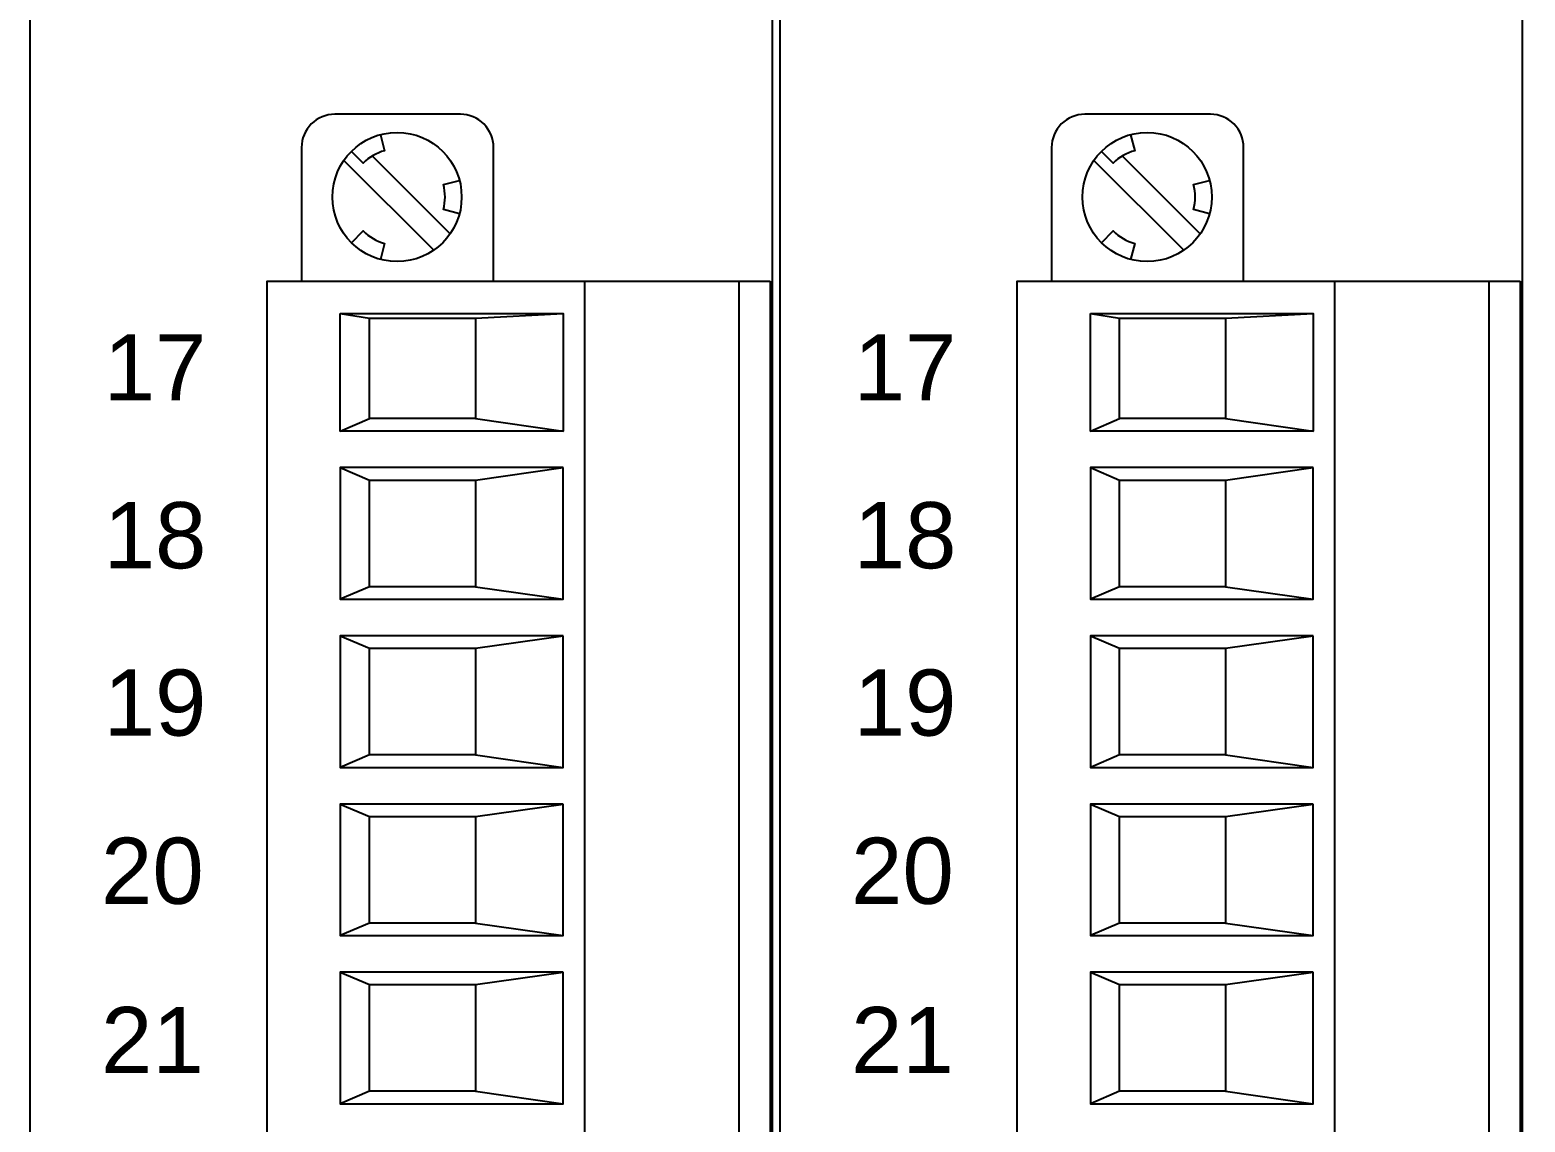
# Model space of a CAD drawing. Extents: x 1 to 47, y 1 to 35.
# Drawn here: x 35.821 to 37.599, y 11.054 to 12.353 of the extents above; entities that cross this region are included whole.
import ezdxf

# ---------------------------------------------------------------- set-up
doc = ezdxf.new("R2010")
doc.units = 0
doc.header["$MEASUREMENT"] = 0
for name, color, linetype in [('9_04__3__63_UNIVERSAL_BINA', 7, 'CONTINUOUS'), ('9_05__4__84_UNIVERSAL_BINA', 7, 'CONTINUOUS'), ('9_07__6__21_UNIVERSAL_BINA', 7, 'CONTINUOUS'), ('9_08__7__21_UNIVERSAL_BINA', 7, 'CONTINUOUS'), ('9_09__8__42_UNIVERSAL_BINA', 7, 'CONTINUOUS'), ('9_10__9__42_UNIVERSAL_BINA', 7, 'CONTINUOUS'), ('9_11__A__63_UNIVERSAL_BINA', 7, 'CONTINUOUS'), ('9_14__D__36_ELECTROMECHANI', 7, 'CONTINUOUS'), ('9_15__E__48_ELECTROMECHANI', 7, 'CONTINUOUS')]:
    doc.layers.add(name, color=color, linetype=linetype)
doc.styles.add('ARIAL', font='arial.ttf')

msp = doc.modelspace()

# ---------------------------------------------------------------- linework, layer by layer
at = {"layer": '9_04__3__63_UNIVERSAL_BINA'}
for points in [[(36.7125, 16.6987), (36.7125, 10.1436, 0.409111), (36.7899, 10.0649), (36.8819, 10.0633, -0.409111), (36.998, 9.9452), (36.998, 9.8325, 0.404026), (37.036, 9.7932), (37.438, 9.7791), (37.843, 9.7933, 0.404026), (37.881, 9.8326), (37.881, 9.9441, 0.409111), (37.7726, 10.0543), (37.6729, 10.056, -0.409111), (37.5955, 10.1348), (37.5955, 16.7075, -0.409111)], [(37.2639, 12.0539), (37.2639, 12.2129, 0.414214), (37.2246, 12.2523), (37.075, 12.2523, 0.414214), (37.0356, 12.2129), (37.0356, 12.0539)], [(37.1293, 12.228), (37.1344, 12.209, 0.131652), (37.1088, 12.1942), (37.0949, 12.2082)], [(37.2233, 12.134), (37.2043, 12.1391, 0.131652), (37.2043, 12.1687), (37.2233, 12.1737)], [(37.0949, 12.0996), (37.1088, 12.1135, 0.131652), (37.1344, 12.0987), (37.1293, 12.0797)]]:
    msp.add_lwpolyline(points, format="xyb", dxfattribs=at)
for points in [[(37.1197, 12.2028), (37.2123, 12.1102)], [(37.1928, 12.0907), (37.086, 12.1975)], [(37.3724, 10.4539), (37.3724, 12.0539)], [(37.5556, 12.0539), (37.5556, 10.4539)], [(37.0817, 12.0152), (37.1165, 12.01)], [(37.2425, 12.01), (37.3468, 12.0152)], [(37.0817, 11.8756), (37.1165, 11.8905)], [(37.2425, 11.8905), (37.3468, 11.8756)], [(37.0817, 11.8321), (37.1165, 11.8173)], [(37.2425, 11.8173), (37.3468, 11.8321)], [(37.1165, 11.6905), (37.0817, 11.6756)], [(37.2425, 11.6905), (37.3468, 11.6756)], [(37.0817, 11.6321), (37.1165, 11.6173)], [(37.2425, 11.6173), (37.3468, 11.6321)], [(37.1165, 11.4905), (37.0817, 11.4756)], [(37.2425, 11.4905), (37.3468, 11.4756)], [(37.0817, 11.4321), (37.1165, 11.4173)], [(37.2425, 11.4173), (37.3468, 11.4321)], [(37.1165, 11.2905), (37.0817, 11.2756)], [(37.2425, 11.2905), (37.3468, 11.2756)], [(37.0817, 11.2321), (37.1165, 11.2173)], [(37.2425, 11.2173), (37.3468, 11.2321)], [(37.1165, 11.0905), (37.0817, 11.0756)], [(37.2425, 11.0905), (37.3468, 11.0756)]]:
    msp.add_lwpolyline(points, dxfattribs=at)
for points in [[(37.5929, 12.0539), (37.5929, 10.4539), (36.9945, 10.4539), (36.9945, 12.0539)], [(37.0817, 12.0152), (37.3468, 12.0152), (37.3468, 11.8756), (37.0817, 11.8756)], [(37.1165, 12.01), (37.2425, 12.01), (37.2425, 11.8905), (37.1165, 11.8905)], [(37.3468, 11.8321), (37.0817, 11.8321), (37.0817, 11.6756), (37.3468, 11.6756)], [(37.1165, 11.8173), (37.2425, 11.8173), (37.2425, 11.6905), (37.1165, 11.6905)], [(37.3468, 11.6321), (37.0817, 11.6321), (37.0817, 11.4756), (37.3468, 11.4756)], [(37.1165, 11.6173), (37.2425, 11.6173), (37.2425, 11.4905), (37.1165, 11.4905)], [(37.3468, 11.4321), (37.0817, 11.4321), (37.0817, 11.2756), (37.3468, 11.2756)], [(37.1165, 11.4173), (37.2425, 11.4173), (37.2425, 11.2905), (37.1165, 11.2905)], [(37.3468, 11.2321), (37.0817, 11.2321), (37.0817, 11.0756), (37.3468, 11.0756)], [(37.1165, 11.2173), (37.2425, 11.2173), (37.2425, 11.0905), (37.1165, 11.0905)]]:
    msp.add_lwpolyline(points, close=True, dxfattribs=at)
msp.add_circle((37.1492, 12.1539), 0.0768, dxfattribs=at)
at = {"layer": '9_05__4__84_UNIVERSAL_BINA'}
for points in [[(35.8205, 16.6987), (35.8205, 10.1436, 0.409111), (35.8979, 10.0649), (35.9899, 10.0633, -0.409111), (36.106, 9.9452), (36.106, 9.8325, 0.404026), (36.144, 9.7932), (36.546, 9.7791), (36.951, 9.7933, 0.404026), (36.989, 9.8326), (36.989, 9.9441, 0.409111), (36.8806, 10.0543), (36.7809, 10.056, -0.409111), (36.7035, 10.1348), (36.7035, 16.7075, -0.409111)], [(36.7125, 16.6987), (36.7125, 10.1436, 0.409111), (36.7899, 10.0649), (36.8819, 10.0633, -0.409111), (36.998, 9.9452), (36.998, 9.8325, 0.404026), (37.036, 9.7932), (37.438, 9.7791), (37.843, 9.7933, 0.404026), (37.881, 9.8326), (37.881, 9.9441, 0.409111), (37.7726, 10.0543), (37.6729, 10.056, -0.409111), (37.5955, 10.1348), (37.5955, 16.7075, -0.409111)], [(36.3719, 12.0539), (36.3719, 12.2129, 0.414214), (36.3326, 12.2523), (36.183, 12.2523, 0.414214), (36.1436, 12.2129), (36.1436, 12.0539)], [(37.2639, 12.0539), (37.2639, 12.2129, 0.414214), (37.2246, 12.2523), (37.075, 12.2523, 0.414214), (37.0356, 12.2129), (37.0356, 12.0539)], [(36.2373, 12.228), (36.2424, 12.209, 0.131652), (36.2168, 12.1942), (36.2029, 12.2082)], [(37.1293, 12.228), (37.1344, 12.209, 0.131652), (37.1088, 12.1942), (37.0949, 12.2082)], [(36.3313, 12.134), (36.3123, 12.1391, 0.131652), (36.3123, 12.1687), (36.3313, 12.1737)], [(37.2233, 12.134), (37.2043, 12.1391, 0.131652), (37.2043, 12.1687), (37.2233, 12.1737)], [(36.2029, 12.0996), (36.2168, 12.1135, 0.131652), (36.2424, 12.0987), (36.2373, 12.0797)], [(37.0949, 12.0996), (37.1088, 12.1135, 0.131652), (37.1344, 12.0987), (37.1293, 12.0797)]]:
    msp.add_lwpolyline(points, format="xyb", dxfattribs=at)
for points in [[(36.2277, 12.2028), (36.3203, 12.1102)], [(37.1197, 12.2028), (37.2123, 12.1102)], [(36.3008, 12.0907), (36.194, 12.1975)], [(37.1928, 12.0907), (37.086, 12.1975)], [(36.4804, 10.4539), (36.4804, 12.0539)], [(36.6636, 12.0539), (36.6636, 10.4539)], [(37.3724, 10.4539), (37.3724, 12.0539)], [(37.5556, 12.0539), (37.5556, 10.4539)], [(36.1897, 12.0152), (36.2245, 12.01)], [(36.3505, 12.01), (36.4548, 12.0152)], [(37.0817, 12.0152), (37.1165, 12.01)], [(37.2425, 12.01), (37.3468, 12.0152)], [(36.1897, 11.8756), (36.2245, 11.8905)], [(36.3505, 11.8905), (36.4548, 11.8756)], [(37.0817, 11.8756), (37.1165, 11.8905)], [(37.2425, 11.8905), (37.3468, 11.8756)], [(36.1897, 11.8321), (36.2245, 11.8173)], [(36.3505, 11.8173), (36.4548, 11.8321)], [(37.0817, 11.8321), (37.1165, 11.8173)], [(37.2425, 11.8173), (37.3468, 11.8321)], [(36.2245, 11.6905), (36.1897, 11.6756)], [(36.3505, 11.6905), (36.4548, 11.6756)], [(37.1165, 11.6905), (37.0817, 11.6756)], [(37.2425, 11.6905), (37.3468, 11.6756)], [(36.1897, 11.6321), (36.2245, 11.6173)], [(36.3505, 11.6173), (36.4548, 11.6321)], [(37.0817, 11.6321), (37.1165, 11.6173)], [(37.2425, 11.6173), (37.3468, 11.6321)], [(36.2245, 11.4905), (36.1897, 11.4756)], [(36.3505, 11.4905), (36.4548, 11.4756)], [(37.1165, 11.4905), (37.0817, 11.4756)], [(37.2425, 11.4905), (37.3468, 11.4756)], [(36.1897, 11.4321), (36.2245, 11.4173)], [(36.3505, 11.4173), (36.4548, 11.4321)], [(37.0817, 11.4321), (37.1165, 11.4173)], [(37.2425, 11.4173), (37.3468, 11.4321)], [(36.2245, 11.2905), (36.1897, 11.2756)], [(36.3505, 11.2905), (36.4548, 11.2756)], [(37.1165, 11.2905), (37.0817, 11.2756)], [(37.2425, 11.2905), (37.3468, 11.2756)], [(36.1897, 11.2321), (36.2245, 11.2173)], [(36.3505, 11.2173), (36.4548, 11.2321)], [(37.0817, 11.2321), (37.1165, 11.2173)], [(37.2425, 11.2173), (37.3468, 11.2321)], [(36.2245, 11.0905), (36.1897, 11.0756)], [(36.3505, 11.0905), (36.4548, 11.0756)], [(37.1165, 11.0905), (37.0817, 11.0756)], [(37.2425, 11.0905), (37.3468, 11.0756)]]:
    msp.add_lwpolyline(points, dxfattribs=at)
for points in [[(36.7009, 12.0539), (36.7009, 10.4539), (36.1025, 10.4539), (36.1025, 12.0539)], [(37.5929, 12.0539), (37.5929, 10.4539), (36.9945, 10.4539), (36.9945, 12.0539)], [(36.1897, 12.0152), (36.4548, 12.0152), (36.4548, 11.8756), (36.1897, 11.8756)], [(36.2245, 12.01), (36.3505, 12.01), (36.3505, 11.8905), (36.2245, 11.8905)], [(37.0817, 12.0152), (37.3468, 12.0152), (37.3468, 11.8756), (37.0817, 11.8756)], [(37.1165, 12.01), (37.2425, 12.01), (37.2425, 11.8905), (37.1165, 11.8905)], [(36.4548, 11.8321), (36.1897, 11.8321), (36.1897, 11.6756), (36.4548, 11.6756)], [(37.3468, 11.8321), (37.0817, 11.8321), (37.0817, 11.6756), (37.3468, 11.6756)], [(36.2245, 11.8173), (36.3505, 11.8173), (36.3505, 11.6905), (36.2245, 11.6905)], [(37.1165, 11.8173), (37.2425, 11.8173), (37.2425, 11.6905), (37.1165, 11.6905)], [(36.4548, 11.6321), (36.1897, 11.6321), (36.1897, 11.4756), (36.4548, 11.4756)], [(37.3468, 11.6321), (37.0817, 11.6321), (37.0817, 11.4756), (37.3468, 11.4756)], [(36.2245, 11.6173), (36.3505, 11.6173), (36.3505, 11.4905), (36.2245, 11.4905)], [(37.1165, 11.6173), (37.2425, 11.6173), (37.2425, 11.4905), (37.1165, 11.4905)], [(36.4548, 11.4321), (36.1897, 11.4321), (36.1897, 11.2756), (36.4548, 11.2756)], [(36.2245, 11.4173), (36.3505, 11.4173), (36.3505, 11.2905), (36.2245, 11.2905)], [(37.3468, 11.4321), (37.0817, 11.4321), (37.0817, 11.2756), (37.3468, 11.2756)], [(37.1165, 11.4173), (37.2425, 11.4173), (37.2425, 11.2905), (37.1165, 11.2905)], [(36.4548, 11.2321), (36.1897, 11.2321), (36.1897, 11.0756), (36.4548, 11.0756)], [(37.3468, 11.2321), (37.0817, 11.2321), (37.0817, 11.0756), (37.3468, 11.0756)], [(36.2245, 11.2173), (36.3505, 11.2173), (36.3505, 11.0905), (36.2245, 11.0905)], [(37.1165, 11.2173), (37.2425, 11.2173), (37.2425, 11.0905), (37.1165, 11.0905)]]:
    msp.add_lwpolyline(points, close=True, dxfattribs=at)
for centre in [(36.2572, 12.1539), (37.1492, 12.1539)]:
    msp.add_circle(centre, 0.0768, dxfattribs=at)
at = {"layer": '9_07__6__21_UNIVERSAL_BINA'}
for points in [[(36.7125, 16.6987), (36.7125, 10.1436, 0.409111), (36.7899, 10.0649), (36.8819, 10.0633, -0.409111), (36.998, 9.9452), (36.998, 9.8325, 0.404026), (37.036, 9.7932), (37.438, 9.7791), (37.843, 9.7933, 0.404026), (37.881, 9.8326), (37.881, 9.9441, 0.409111), (37.7726, 10.0543), (37.6729, 10.056, -0.409111), (37.5955, 10.1348), (37.5955, 16.7075, -0.409111)], [(37.2639, 12.0539), (37.2639, 12.2129, 0.414214), (37.2246, 12.2523), (37.075, 12.2523, 0.414214), (37.0356, 12.2129), (37.0356, 12.0539)], [(37.1293, 12.228), (37.1344, 12.209, 0.131652), (37.1088, 12.1942), (37.0949, 12.2082)], [(37.2233, 12.134), (37.2043, 12.1391, 0.131652), (37.2043, 12.1687), (37.2233, 12.1737)], [(37.0949, 12.0996), (37.1088, 12.1135, 0.131652), (37.1344, 12.0987), (37.1293, 12.0797)]]:
    msp.add_lwpolyline(points, format="xyb", dxfattribs=at)
for points in [[(37.1197, 12.2028), (37.2123, 12.1102)], [(37.1928, 12.0907), (37.086, 12.1975)], [(37.3724, 10.4539), (37.3724, 12.0539)], [(37.5556, 12.0539), (37.5556, 10.4539)], [(37.0817, 12.0152), (37.1165, 12.01)], [(37.2425, 12.01), (37.3468, 12.0152)], [(37.0817, 11.8756), (37.1165, 11.8905)], [(37.2425, 11.8905), (37.3468, 11.8756)], [(37.0817, 11.8321), (37.1165, 11.8173)], [(37.2425, 11.8173), (37.3468, 11.8321)], [(37.1165, 11.6905), (37.0817, 11.6756)], [(37.2425, 11.6905), (37.3468, 11.6756)], [(37.0817, 11.6321), (37.1165, 11.6173)], [(37.2425, 11.6173), (37.3468, 11.6321)], [(37.1165, 11.4905), (37.0817, 11.4756)], [(37.2425, 11.4905), (37.3468, 11.4756)], [(37.0817, 11.4321), (37.1165, 11.4173)], [(37.2425, 11.4173), (37.3468, 11.4321)], [(37.1165, 11.2905), (37.0817, 11.2756)], [(37.2425, 11.2905), (37.3468, 11.2756)], [(37.0817, 11.2321), (37.1165, 11.2173)], [(37.2425, 11.2173), (37.3468, 11.2321)], [(37.1165, 11.0905), (37.0817, 11.0756)], [(37.2425, 11.0905), (37.3468, 11.0756)]]:
    msp.add_lwpolyline(points, dxfattribs=at)
for points in [[(37.5929, 12.0539), (37.5929, 10.4539), (36.9945, 10.4539), (36.9945, 12.0539)], [(37.0817, 12.0152), (37.3468, 12.0152), (37.3468, 11.8756), (37.0817, 11.8756)], [(37.1165, 12.01), (37.2425, 12.01), (37.2425, 11.8905), (37.1165, 11.8905)], [(37.3468, 11.8321), (37.0817, 11.8321), (37.0817, 11.6756), (37.3468, 11.6756)], [(37.1165, 11.8173), (37.2425, 11.8173), (37.2425, 11.6905), (37.1165, 11.6905)], [(37.3468, 11.6321), (37.0817, 11.6321), (37.0817, 11.4756), (37.3468, 11.4756)], [(37.1165, 11.6173), (37.2425, 11.6173), (37.2425, 11.4905), (37.1165, 11.4905)], [(37.3468, 11.4321), (37.0817, 11.4321), (37.0817, 11.2756), (37.3468, 11.2756)], [(37.1165, 11.4173), (37.2425, 11.4173), (37.2425, 11.2905), (37.1165, 11.2905)], [(37.3468, 11.2321), (37.0817, 11.2321), (37.0817, 11.0756), (37.3468, 11.0756)], [(37.1165, 11.2173), (37.2425, 11.2173), (37.2425, 11.0905), (37.1165, 11.0905)]]:
    msp.add_lwpolyline(points, close=True, dxfattribs=at)
msp.add_circle((37.1492, 12.1539), 0.0768, dxfattribs=at)
at = {"layer": '9_08__7__21_UNIVERSAL_BINA'}
for points in [[(35.8205, 16.6987), (35.8205, 10.1436, 0.409111), (35.8979, 10.0649), (35.9899, 10.0633, -0.409111), (36.106, 9.9452), (36.106, 9.8325, 0.404026), (36.144, 9.7932), (36.546, 9.7791), (36.951, 9.7933, 0.404026), (36.989, 9.8326), (36.989, 9.9441, 0.409111), (36.8806, 10.0543), (36.7809, 10.056, -0.409111), (36.7035, 10.1348), (36.7035, 16.7075, -0.409111)], [(36.7125, 16.6987), (36.7125, 10.1436, 0.409111), (36.7899, 10.0649), (36.8819, 10.0633, -0.409111), (36.998, 9.9452), (36.998, 9.8325, 0.404026), (37.036, 9.7932), (37.438, 9.7791), (37.843, 9.7933, 0.404026), (37.881, 9.8326), (37.881, 9.9441, 0.409111), (37.7726, 10.0543), (37.6729, 10.056, -0.409111), (37.5955, 10.1348), (37.5955, 16.7075, -0.409111)], [(36.3719, 12.0539), (36.3719, 12.2129, 0.414214), (36.3326, 12.2523), (36.183, 12.2523, 0.414214), (36.1436, 12.2129), (36.1436, 12.0539)], [(37.2639, 12.0539), (37.2639, 12.2129, 0.414214), (37.2246, 12.2523), (37.075, 12.2523, 0.414214), (37.0356, 12.2129), (37.0356, 12.0539)], [(36.2373, 12.228), (36.2424, 12.209, 0.131652), (36.2168, 12.1942), (36.2029, 12.2082)], [(37.1293, 12.228), (37.1344, 12.209, 0.131652), (37.1088, 12.1942), (37.0949, 12.2082)], [(36.3313, 12.134), (36.3123, 12.1391, 0.131652), (36.3123, 12.1687), (36.3313, 12.1737)], [(37.2233, 12.134), (37.2043, 12.1391, 0.131652), (37.2043, 12.1687), (37.2233, 12.1737)], [(36.2029, 12.0996), (36.2168, 12.1135, 0.131652), (36.2424, 12.0987), (36.2373, 12.0797)], [(37.0949, 12.0996), (37.1088, 12.1135, 0.131652), (37.1344, 12.0987), (37.1293, 12.0797)]]:
    msp.add_lwpolyline(points, format="xyb", dxfattribs=at)
for points in [[(36.2277, 12.2028), (36.3203, 12.1102)], [(37.1197, 12.2028), (37.2123, 12.1102)], [(36.3008, 12.0907), (36.194, 12.1975)], [(37.1928, 12.0907), (37.086, 12.1975)], [(36.4804, 10.4539), (36.4804, 12.0539)], [(36.6636, 12.0539), (36.6636, 10.4539)], [(37.3724, 10.4539), (37.3724, 12.0539)], [(37.5556, 12.0539), (37.5556, 10.4539)], [(36.1897, 12.0152), (36.2245, 12.01)], [(36.3505, 12.01), (36.4548, 12.0152)], [(37.0817, 12.0152), (37.1165, 12.01)], [(37.2425, 12.01), (37.3468, 12.0152)], [(36.1897, 11.8756), (36.2245, 11.8905)], [(36.3505, 11.8905), (36.4548, 11.8756)], [(37.0817, 11.8756), (37.1165, 11.8905)], [(37.2425, 11.8905), (37.3468, 11.8756)], [(36.1897, 11.8321), (36.2245, 11.8173)], [(36.3505, 11.8173), (36.4548, 11.8321)], [(37.0817, 11.8321), (37.1165, 11.8173)], [(37.2425, 11.8173), (37.3468, 11.8321)], [(36.2245, 11.6905), (36.1897, 11.6756)], [(36.3505, 11.6905), (36.4548, 11.6756)], [(37.1165, 11.6905), (37.0817, 11.6756)], [(37.2425, 11.6905), (37.3468, 11.6756)], [(36.1897, 11.6321), (36.2245, 11.6173)], [(36.3505, 11.6173), (36.4548, 11.6321)], [(37.0817, 11.6321), (37.1165, 11.6173)], [(37.2425, 11.6173), (37.3468, 11.6321)], [(36.2245, 11.4905), (36.1897, 11.4756)], [(36.3505, 11.4905), (36.4548, 11.4756)], [(37.1165, 11.4905), (37.0817, 11.4756)], [(37.2425, 11.4905), (37.3468, 11.4756)], [(36.1897, 11.4321), (36.2245, 11.4173)], [(36.3505, 11.4173), (36.4548, 11.4321)], [(37.0817, 11.4321), (37.1165, 11.4173)], [(37.2425, 11.4173), (37.3468, 11.4321)], [(36.2245, 11.2905), (36.1897, 11.2756)], [(36.3505, 11.2905), (36.4548, 11.2756)], [(37.1165, 11.2905), (37.0817, 11.2756)], [(37.2425, 11.2905), (37.3468, 11.2756)], [(36.1897, 11.2321), (36.2245, 11.2173)], [(36.3505, 11.2173), (36.4548, 11.2321)], [(37.0817, 11.2321), (37.1165, 11.2173)], [(37.2425, 11.2173), (37.3468, 11.2321)], [(36.2245, 11.0905), (36.1897, 11.0756)], [(36.3505, 11.0905), (36.4548, 11.0756)], [(37.1165, 11.0905), (37.0817, 11.0756)], [(37.2425, 11.0905), (37.3468, 11.0756)]]:
    msp.add_lwpolyline(points, dxfattribs=at)
for points in [[(36.7009, 12.0539), (36.7009, 10.4539), (36.1025, 10.4539), (36.1025, 12.0539)], [(37.5929, 12.0539), (37.5929, 10.4539), (36.9945, 10.4539), (36.9945, 12.0539)], [(36.1897, 12.0152), (36.4548, 12.0152), (36.4548, 11.8756), (36.1897, 11.8756)], [(36.2245, 12.01), (36.3505, 12.01), (36.3505, 11.8905), (36.2245, 11.8905)], [(37.0817, 12.0152), (37.3468, 12.0152), (37.3468, 11.8756), (37.0817, 11.8756)], [(37.1165, 12.01), (37.2425, 12.01), (37.2425, 11.8905), (37.1165, 11.8905)], [(36.4548, 11.8321), (36.1897, 11.8321), (36.1897, 11.6756), (36.4548, 11.6756)], [(37.3468, 11.8321), (37.0817, 11.8321), (37.0817, 11.6756), (37.3468, 11.6756)], [(36.2245, 11.8173), (36.3505, 11.8173), (36.3505, 11.6905), (36.2245, 11.6905)], [(37.1165, 11.8173), (37.2425, 11.8173), (37.2425, 11.6905), (37.1165, 11.6905)], [(36.4548, 11.6321), (36.1897, 11.6321), (36.1897, 11.4756), (36.4548, 11.4756)], [(37.3468, 11.6321), (37.0817, 11.6321), (37.0817, 11.4756), (37.3468, 11.4756)], [(36.2245, 11.6173), (36.3505, 11.6173), (36.3505, 11.4905), (36.2245, 11.4905)], [(37.1165, 11.6173), (37.2425, 11.6173), (37.2425, 11.4905), (37.1165, 11.4905)], [(36.4548, 11.4321), (36.1897, 11.4321), (36.1897, 11.2756), (36.4548, 11.2756)], [(36.2245, 11.4173), (36.3505, 11.4173), (36.3505, 11.2905), (36.2245, 11.2905)], [(37.3468, 11.4321), (37.0817, 11.4321), (37.0817, 11.2756), (37.3468, 11.2756)], [(37.1165, 11.4173), (37.2425, 11.4173), (37.2425, 11.2905), (37.1165, 11.2905)], [(36.4548, 11.2321), (36.1897, 11.2321), (36.1897, 11.0756), (36.4548, 11.0756)], [(37.3468, 11.2321), (37.0817, 11.2321), (37.0817, 11.0756), (37.3468, 11.0756)], [(36.2245, 11.2173), (36.3505, 11.2173), (36.3505, 11.0905), (36.2245, 11.0905)], [(37.1165, 11.2173), (37.2425, 11.2173), (37.2425, 11.0905), (37.1165, 11.0905)]]:
    msp.add_lwpolyline(points, close=True, dxfattribs=at)
for centre in [(36.2572, 12.1539), (37.1492, 12.1539)]:
    msp.add_circle(centre, 0.0768, dxfattribs=at)
at = {"layer": '9_09__8__42_UNIVERSAL_BINA'}
for points in [[(36.7125, 16.6987), (36.7125, 10.1436, 0.409111), (36.7899, 10.0649), (36.8819, 10.0633, -0.409111), (36.998, 9.9452), (36.998, 9.8325, 0.404026), (37.036, 9.7932), (37.438, 9.7791), (37.843, 9.7933, 0.404026), (37.881, 9.8326), (37.881, 9.9441, 0.409111), (37.7726, 10.0543), (37.6729, 10.056, -0.409111), (37.5955, 10.1348), (37.5955, 16.7075, -0.409111)], [(37.2639, 12.0539), (37.2639, 12.2129, 0.414214), (37.2246, 12.2523), (37.075, 12.2523, 0.414214), (37.0356, 12.2129), (37.0356, 12.0539)], [(37.1293, 12.228), (37.1344, 12.209, 0.131652), (37.1088, 12.1942), (37.0949, 12.2082)], [(37.2233, 12.134), (37.2043, 12.1391, 0.131652), (37.2043, 12.1687), (37.2233, 12.1737)], [(37.0949, 12.0996), (37.1088, 12.1135, 0.131652), (37.1344, 12.0987), (37.1293, 12.0797)]]:
    msp.add_lwpolyline(points, format="xyb", dxfattribs=at)
for points in [[(37.1197, 12.2028), (37.2123, 12.1102)], [(37.1928, 12.0907), (37.086, 12.1975)], [(37.3724, 10.4539), (37.3724, 12.0539)], [(37.5556, 12.0539), (37.5556, 10.4539)], [(37.0817, 12.0152), (37.1165, 12.01)], [(37.2425, 12.01), (37.3468, 12.0152)], [(37.0817, 11.8756), (37.1165, 11.8905)], [(37.2425, 11.8905), (37.3468, 11.8756)], [(37.0817, 11.8321), (37.1165, 11.8173)], [(37.2425, 11.8173), (37.3468, 11.8321)], [(37.1165, 11.6905), (37.0817, 11.6756)], [(37.2425, 11.6905), (37.3468, 11.6756)], [(37.0817, 11.6321), (37.1165, 11.6173)], [(37.2425, 11.6173), (37.3468, 11.6321)], [(37.1165, 11.4905), (37.0817, 11.4756)], [(37.2425, 11.4905), (37.3468, 11.4756)], [(37.0817, 11.4321), (37.1165, 11.4173)], [(37.2425, 11.4173), (37.3468, 11.4321)], [(37.1165, 11.2905), (37.0817, 11.2756)], [(37.2425, 11.2905), (37.3468, 11.2756)], [(37.0817, 11.2321), (37.1165, 11.2173)], [(37.2425, 11.2173), (37.3468, 11.2321)], [(37.1165, 11.0905), (37.0817, 11.0756)], [(37.2425, 11.0905), (37.3468, 11.0756)]]:
    msp.add_lwpolyline(points, dxfattribs=at)
for points in [[(37.5929, 12.0539), (37.5929, 10.4539), (36.9945, 10.4539), (36.9945, 12.0539)], [(37.0817, 12.0152), (37.3468, 12.0152), (37.3468, 11.8756), (37.0817, 11.8756)], [(37.1165, 12.01), (37.2425, 12.01), (37.2425, 11.8905), (37.1165, 11.8905)], [(37.3468, 11.8321), (37.0817, 11.8321), (37.0817, 11.6756), (37.3468, 11.6756)], [(37.1165, 11.8173), (37.2425, 11.8173), (37.2425, 11.6905), (37.1165, 11.6905)], [(37.3468, 11.6321), (37.0817, 11.6321), (37.0817, 11.4756), (37.3468, 11.4756)], [(37.1165, 11.6173), (37.2425, 11.6173), (37.2425, 11.4905), (37.1165, 11.4905)], [(37.3468, 11.4321), (37.0817, 11.4321), (37.0817, 11.2756), (37.3468, 11.2756)], [(37.1165, 11.4173), (37.2425, 11.4173), (37.2425, 11.2905), (37.1165, 11.2905)], [(37.3468, 11.2321), (37.0817, 11.2321), (37.0817, 11.0756), (37.3468, 11.0756)], [(37.1165, 11.2173), (37.2425, 11.2173), (37.2425, 11.0905), (37.1165, 11.0905)]]:
    msp.add_lwpolyline(points, close=True, dxfattribs=at)
msp.add_circle((37.1492, 12.1539), 0.0768, dxfattribs=at)
at = {"layer": '9_10__9__42_UNIVERSAL_BINA'}
for points in [[(35.8205, 16.6987), (35.8205, 10.1436, 0.409111), (35.8979, 10.0649), (35.9899, 10.0633, -0.409111), (36.106, 9.9452), (36.106, 9.8325, 0.404026), (36.144, 9.7932), (36.546, 9.7791), (36.951, 9.7933, 0.404026), (36.989, 9.8326), (36.989, 9.9441, 0.409111), (36.8806, 10.0543), (36.7809, 10.056, -0.409111), (36.7035, 10.1348), (36.7035, 16.7075, -0.409111)], [(36.7125, 16.6987), (36.7125, 10.1436, 0.409111), (36.7899, 10.0649), (36.8819, 10.0633, -0.409111), (36.998, 9.9452), (36.998, 9.8325, 0.404026), (37.036, 9.7932), (37.438, 9.7791), (37.843, 9.7933, 0.404026), (37.881, 9.8326), (37.881, 9.9441, 0.409111), (37.7726, 10.0543), (37.6729, 10.056, -0.409111), (37.5955, 10.1348), (37.5955, 16.7075, -0.409111)], [(36.3719, 12.0539), (36.3719, 12.2129, 0.414214), (36.3326, 12.2523), (36.183, 12.2523, 0.414214), (36.1436, 12.2129), (36.1436, 12.0539)], [(37.2639, 12.0539), (37.2639, 12.2129, 0.414214), (37.2246, 12.2523), (37.075, 12.2523, 0.414214), (37.0356, 12.2129), (37.0356, 12.0539)], [(36.2373, 12.228), (36.2424, 12.209, 0.131652), (36.2168, 12.1942), (36.2029, 12.2082)], [(37.1293, 12.228), (37.1344, 12.209, 0.131652), (37.1088, 12.1942), (37.0949, 12.2082)], [(36.3313, 12.134), (36.3123, 12.1391, 0.131652), (36.3123, 12.1687), (36.3313, 12.1737)], [(37.2233, 12.134), (37.2043, 12.1391, 0.131652), (37.2043, 12.1687), (37.2233, 12.1737)], [(36.2029, 12.0996), (36.2168, 12.1135, 0.131652), (36.2424, 12.0987), (36.2373, 12.0797)], [(37.0949, 12.0996), (37.1088, 12.1135, 0.131652), (37.1344, 12.0987), (37.1293, 12.0797)]]:
    msp.add_lwpolyline(points, format="xyb", dxfattribs=at)
for points in [[(36.2277, 12.2028), (36.3203, 12.1102)], [(37.1197, 12.2028), (37.2123, 12.1102)], [(36.3008, 12.0907), (36.194, 12.1975)], [(37.1928, 12.0907), (37.086, 12.1975)], [(36.4804, 10.4539), (36.4804, 12.0539)], [(36.6636, 12.0539), (36.6636, 10.4539)], [(37.3724, 10.4539), (37.3724, 12.0539)], [(37.5556, 12.0539), (37.5556, 10.4539)], [(36.1897, 12.0152), (36.2245, 12.01)], [(36.3505, 12.01), (36.4548, 12.0152)], [(37.0817, 12.0152), (37.1165, 12.01)], [(37.2425, 12.01), (37.3468, 12.0152)], [(36.1897, 11.8756), (36.2245, 11.8905)], [(36.3505, 11.8905), (36.4548, 11.8756)], [(37.0817, 11.8756), (37.1165, 11.8905)], [(37.2425, 11.8905), (37.3468, 11.8756)], [(36.1897, 11.8321), (36.2245, 11.8173)], [(36.3505, 11.8173), (36.4548, 11.8321)], [(37.0817, 11.8321), (37.1165, 11.8173)], [(37.2425, 11.8173), (37.3468, 11.8321)], [(36.2245, 11.6905), (36.1897, 11.6756)], [(36.3505, 11.6905), (36.4548, 11.6756)], [(37.1165, 11.6905), (37.0817, 11.6756)], [(37.2425, 11.6905), (37.3468, 11.6756)], [(36.1897, 11.6321), (36.2245, 11.6173)], [(36.3505, 11.6173), (36.4548, 11.6321)], [(37.0817, 11.6321), (37.1165, 11.6173)], [(37.2425, 11.6173), (37.3468, 11.6321)], [(36.2245, 11.4905), (36.1897, 11.4756)], [(36.3505, 11.4905), (36.4548, 11.4756)], [(37.1165, 11.4905), (37.0817, 11.4756)], [(37.2425, 11.4905), (37.3468, 11.4756)], [(36.1897, 11.4321), (36.2245, 11.4173)], [(36.3505, 11.4173), (36.4548, 11.4321)], [(37.0817, 11.4321), (37.1165, 11.4173)], [(37.2425, 11.4173), (37.3468, 11.4321)], [(36.2245, 11.2905), (36.1897, 11.2756)], [(36.3505, 11.2905), (36.4548, 11.2756)], [(37.1165, 11.2905), (37.0817, 11.2756)], [(37.2425, 11.2905), (37.3468, 11.2756)], [(36.1897, 11.2321), (36.2245, 11.2173)], [(36.3505, 11.2173), (36.4548, 11.2321)], [(37.0817, 11.2321), (37.1165, 11.2173)], [(37.2425, 11.2173), (37.3468, 11.2321)], [(36.2245, 11.0905), (36.1897, 11.0756)], [(36.3505, 11.0905), (36.4548, 11.0756)], [(37.1165, 11.0905), (37.0817, 11.0756)], [(37.2425, 11.0905), (37.3468, 11.0756)]]:
    msp.add_lwpolyline(points, dxfattribs=at)
for points in [[(36.7009, 12.0539), (36.7009, 10.4539), (36.1025, 10.4539), (36.1025, 12.0539)], [(37.5929, 12.0539), (37.5929, 10.4539), (36.9945, 10.4539), (36.9945, 12.0539)], [(36.1897, 12.0152), (36.4548, 12.0152), (36.4548, 11.8756), (36.1897, 11.8756)], [(36.2245, 12.01), (36.3505, 12.01), (36.3505, 11.8905), (36.2245, 11.8905)], [(37.0817, 12.0152), (37.3468, 12.0152), (37.3468, 11.8756), (37.0817, 11.8756)], [(37.1165, 12.01), (37.2425, 12.01), (37.2425, 11.8905), (37.1165, 11.8905)], [(36.4548, 11.8321), (36.1897, 11.8321), (36.1897, 11.6756), (36.4548, 11.6756)], [(37.3468, 11.8321), (37.0817, 11.8321), (37.0817, 11.6756), (37.3468, 11.6756)], [(36.2245, 11.8173), (36.3505, 11.8173), (36.3505, 11.6905), (36.2245, 11.6905)], [(37.1165, 11.8173), (37.2425, 11.8173), (37.2425, 11.6905), (37.1165, 11.6905)], [(36.4548, 11.6321), (36.1897, 11.6321), (36.1897, 11.4756), (36.4548, 11.4756)], [(37.3468, 11.6321), (37.0817, 11.6321), (37.0817, 11.4756), (37.3468, 11.4756)], [(36.2245, 11.6173), (36.3505, 11.6173), (36.3505, 11.4905), (36.2245, 11.4905)], [(37.1165, 11.6173), (37.2425, 11.6173), (37.2425, 11.4905), (37.1165, 11.4905)], [(36.4548, 11.4321), (36.1897, 11.4321), (36.1897, 11.2756), (36.4548, 11.2756)], [(36.2245, 11.4173), (36.3505, 11.4173), (36.3505, 11.2905), (36.2245, 11.2905)], [(37.3468, 11.4321), (37.0817, 11.4321), (37.0817, 11.2756), (37.3468, 11.2756)], [(37.1165, 11.4173), (37.2425, 11.4173), (37.2425, 11.2905), (37.1165, 11.2905)], [(36.4548, 11.2321), (36.1897, 11.2321), (36.1897, 11.0756), (36.4548, 11.0756)], [(37.3468, 11.2321), (37.0817, 11.2321), (37.0817, 11.0756), (37.3468, 11.0756)], [(36.2245, 11.2173), (36.3505, 11.2173), (36.3505, 11.0905), (36.2245, 11.0905)], [(37.1165, 11.2173), (37.2425, 11.2173), (37.2425, 11.0905), (37.1165, 11.0905)]]:
    msp.add_lwpolyline(points, close=True, dxfattribs=at)
for centre in [(36.2572, 12.1539), (37.1492, 12.1539)]:
    msp.add_circle(centre, 0.0768, dxfattribs=at)
at = {"layer": '9_11__A__63_UNIVERSAL_BINA'}
for points in [[(35.8205, 16.6987), (35.8205, 10.1436, 0.409111), (35.8979, 10.0649), (35.9899, 10.0633, -0.409111), (36.106, 9.9452), (36.106, 9.8325, 0.404026), (36.144, 9.7932), (36.546, 9.7791), (36.951, 9.7933, 0.404026), (36.989, 9.8326), (36.989, 9.9441, 0.409111), (36.8806, 10.0543), (36.7809, 10.056, -0.409111), (36.7035, 10.1348), (36.7035, 16.7075, -0.409111)], [(36.7125, 16.6987), (36.7125, 10.1436, 0.409111), (36.7899, 10.0649), (36.8819, 10.0633, -0.409111), (36.998, 9.9452), (36.998, 9.8325, 0.404026), (37.036, 9.7932), (37.438, 9.7791), (37.843, 9.7933, 0.404026), (37.881, 9.8326), (37.881, 9.9441, 0.409111), (37.7726, 10.0543), (37.6729, 10.056, -0.409111), (37.5955, 10.1348), (37.5955, 16.7075, -0.409111)], [(36.3719, 12.0539), (36.3719, 12.2129, 0.414214), (36.3326, 12.2523), (36.183, 12.2523, 0.414214), (36.1436, 12.2129), (36.1436, 12.0539)], [(37.2639, 12.0539), (37.2639, 12.2129, 0.414214), (37.2246, 12.2523), (37.075, 12.2523, 0.414214), (37.0356, 12.2129), (37.0356, 12.0539)], [(36.2373, 12.228), (36.2424, 12.209, 0.131652), (36.2168, 12.1942), (36.2029, 12.2082)], [(37.1293, 12.228), (37.1344, 12.209, 0.131652), (37.1088, 12.1942), (37.0949, 12.2082)], [(36.3313, 12.134), (36.3123, 12.1391, 0.131652), (36.3123, 12.1687), (36.3313, 12.1737)], [(37.2233, 12.134), (37.2043, 12.1391, 0.131652), (37.2043, 12.1687), (37.2233, 12.1737)], [(36.2029, 12.0996), (36.2168, 12.1135, 0.131652), (36.2424, 12.0987), (36.2373, 12.0797)], [(37.0949, 12.0996), (37.1088, 12.1135, 0.131652), (37.1344, 12.0987), (37.1293, 12.0797)]]:
    msp.add_lwpolyline(points, format="xyb", dxfattribs=at)
for points in [[(36.2277, 12.2028), (36.3203, 12.1102)], [(37.1197, 12.2028), (37.2123, 12.1102)], [(36.3008, 12.0907), (36.194, 12.1975)], [(37.1928, 12.0907), (37.086, 12.1975)], [(36.4804, 10.4539), (36.4804, 12.0539)], [(36.6636, 12.0539), (36.6636, 10.4539)], [(37.3724, 10.4539), (37.3724, 12.0539)], [(37.5556, 12.0539), (37.5556, 10.4539)], [(36.1897, 12.0152), (36.2245, 12.01)], [(36.3505, 12.01), (36.4548, 12.0152)], [(37.0817, 12.0152), (37.1165, 12.01)], [(37.2425, 12.01), (37.3468, 12.0152)], [(36.1897, 11.8756), (36.2245, 11.8905)], [(36.3505, 11.8905), (36.4548, 11.8756)], [(37.0817, 11.8756), (37.1165, 11.8905)], [(37.2425, 11.8905), (37.3468, 11.8756)], [(36.1897, 11.8321), (36.2245, 11.8173)], [(36.3505, 11.8173), (36.4548, 11.8321)], [(37.0817, 11.8321), (37.1165, 11.8173)], [(37.2425, 11.8173), (37.3468, 11.8321)], [(36.2245, 11.6905), (36.1897, 11.6756)], [(36.3505, 11.6905), (36.4548, 11.6756)], [(37.1165, 11.6905), (37.0817, 11.6756)], [(37.2425, 11.6905), (37.3468, 11.6756)], [(36.1897, 11.6321), (36.2245, 11.6173)], [(36.3505, 11.6173), (36.4548, 11.6321)], [(37.0817, 11.6321), (37.1165, 11.6173)], [(37.2425, 11.6173), (37.3468, 11.6321)], [(36.2245, 11.4905), (36.1897, 11.4756)], [(36.3505, 11.4905), (36.4548, 11.4756)], [(37.1165, 11.4905), (37.0817, 11.4756)], [(37.2425, 11.4905), (37.3468, 11.4756)], [(36.1897, 11.4321), (36.2245, 11.4173)], [(36.3505, 11.4173), (36.4548, 11.4321)], [(37.0817, 11.4321), (37.1165, 11.4173)], [(37.2425, 11.4173), (37.3468, 11.4321)], [(36.2245, 11.2905), (36.1897, 11.2756)], [(36.3505, 11.2905), (36.4548, 11.2756)], [(37.1165, 11.2905), (37.0817, 11.2756)], [(37.2425, 11.2905), (37.3468, 11.2756)], [(36.1897, 11.2321), (36.2245, 11.2173)], [(36.3505, 11.2173), (36.4548, 11.2321)], [(37.0817, 11.2321), (37.1165, 11.2173)], [(37.2425, 11.2173), (37.3468, 11.2321)], [(36.2245, 11.0905), (36.1897, 11.0756)], [(36.3505, 11.0905), (36.4548, 11.0756)], [(37.1165, 11.0905), (37.0817, 11.0756)], [(37.2425, 11.0905), (37.3468, 11.0756)]]:
    msp.add_lwpolyline(points, dxfattribs=at)
for points in [[(36.7009, 12.0539), (36.7009, 10.4539), (36.1025, 10.4539), (36.1025, 12.0539)], [(37.5929, 12.0539), (37.5929, 10.4539), (36.9945, 10.4539), (36.9945, 12.0539)], [(36.1897, 12.0152), (36.4548, 12.0152), (36.4548, 11.8756), (36.1897, 11.8756)], [(36.2245, 12.01), (36.3505, 12.01), (36.3505, 11.8905), (36.2245, 11.8905)], [(37.0817, 12.0152), (37.3468, 12.0152), (37.3468, 11.8756), (37.0817, 11.8756)], [(37.1165, 12.01), (37.2425, 12.01), (37.2425, 11.8905), (37.1165, 11.8905)], [(36.4548, 11.8321), (36.1897, 11.8321), (36.1897, 11.6756), (36.4548, 11.6756)], [(37.3468, 11.8321), (37.0817, 11.8321), (37.0817, 11.6756), (37.3468, 11.6756)], [(36.2245, 11.8173), (36.3505, 11.8173), (36.3505, 11.6905), (36.2245, 11.6905)], [(37.1165, 11.8173), (37.2425, 11.8173), (37.2425, 11.6905), (37.1165, 11.6905)], [(36.4548, 11.6321), (36.1897, 11.6321), (36.1897, 11.4756), (36.4548, 11.4756)], [(37.3468, 11.6321), (37.0817, 11.6321), (37.0817, 11.4756), (37.3468, 11.4756)], [(36.2245, 11.6173), (36.3505, 11.6173), (36.3505, 11.4905), (36.2245, 11.4905)], [(37.1165, 11.6173), (37.2425, 11.6173), (37.2425, 11.4905), (37.1165, 11.4905)], [(36.4548, 11.4321), (36.1897, 11.4321), (36.1897, 11.2756), (36.4548, 11.2756)], [(36.2245, 11.4173), (36.3505, 11.4173), (36.3505, 11.2905), (36.2245, 11.2905)], [(37.3468, 11.4321), (37.0817, 11.4321), (37.0817, 11.2756), (37.3468, 11.2756)], [(37.1165, 11.4173), (37.2425, 11.4173), (37.2425, 11.2905), (37.1165, 11.2905)], [(36.4548, 11.2321), (36.1897, 11.2321), (36.1897, 11.0756), (36.4548, 11.0756)], [(37.3468, 11.2321), (37.0817, 11.2321), (37.0817, 11.0756), (37.3468, 11.0756)], [(36.2245, 11.2173), (36.3505, 11.2173), (36.3505, 11.0905), (36.2245, 11.0905)], [(37.1165, 11.2173), (37.2425, 11.2173), (37.2425, 11.0905), (37.1165, 11.0905)]]:
    msp.add_lwpolyline(points, close=True, dxfattribs=at)
for centre in [(36.2572, 12.1539), (37.1492, 12.1539)]:
    msp.add_circle(centre, 0.0768, dxfattribs=at)
at = {"layer": '9_14__D__36_ELECTROMECHANI'}
for points in [[(36.7125, 16.6987), (36.7125, 10.1436, 0.409111), (36.7899, 10.0649), (36.8819, 10.0633, -0.409111), (36.998, 9.9452), (36.998, 9.8325, 0.404026), (37.036, 9.7932), (37.438, 9.7791), (37.843, 9.7933, 0.404026), (37.881, 9.8326), (37.881, 9.9441, 0.409111), (37.7726, 10.0543), (37.6729, 10.056, -0.409111), (37.5955, 10.1348), (37.5955, 16.7075, -0.409111)], [(37.2639, 12.0539), (37.2639, 12.2129, 0.414214), (37.2246, 12.2523), (37.075, 12.2523, 0.414214), (37.0356, 12.2129), (37.0356, 12.0539)], [(37.1293, 12.228), (37.1344, 12.209, 0.131652), (37.1088, 12.1942), (37.0949, 12.2082)], [(37.2233, 12.134), (37.2043, 12.1391, 0.131652), (37.2043, 12.1687), (37.2233, 12.1737)], [(37.0949, 12.0996), (37.1088, 12.1135, 0.131652), (37.1344, 12.0987), (37.1293, 12.0797)]]:
    msp.add_lwpolyline(points, format="xyb", dxfattribs=at)
for points in [[(37.1197, 12.2028), (37.2123, 12.1102)], [(37.1928, 12.0907), (37.086, 12.1975)], [(37.3724, 10.4539), (37.3724, 12.0539)], [(37.5556, 12.0539), (37.5556, 10.4539)], [(37.0817, 12.0152), (37.1165, 12.01)], [(37.2425, 12.01), (37.3468, 12.0152)], [(37.0817, 11.8756), (37.1165, 11.8905)], [(37.2425, 11.8905), (37.3468, 11.8756)], [(37.0817, 11.8321), (37.1165, 11.8173)], [(37.2425, 11.8173), (37.3468, 11.8321)], [(37.1165, 11.6905), (37.0817, 11.6756)], [(37.2425, 11.6905), (37.3468, 11.6756)], [(37.0817, 11.6321), (37.1165, 11.6173)], [(37.2425, 11.6173), (37.3468, 11.6321)], [(37.1165, 11.4905), (37.0817, 11.4756)], [(37.2425, 11.4905), (37.3468, 11.4756)], [(37.0817, 11.4321), (37.1165, 11.4173)], [(37.2425, 11.4173), (37.3468, 11.4321)], [(37.1165, 11.2905), (37.0817, 11.2756)], [(37.2425, 11.2905), (37.3468, 11.2756)], [(37.0817, 11.2321), (37.1165, 11.2173)], [(37.2425, 11.2173), (37.3468, 11.2321)], [(37.1165, 11.0905), (37.0817, 11.0756)], [(37.2425, 11.0905), (37.3468, 11.0756)]]:
    msp.add_lwpolyline(points, dxfattribs=at)
for points in [[(37.5929, 12.0539), (37.5929, 10.4539), (36.9945, 10.4539), (36.9945, 12.0539)], [(37.0817, 12.0152), (37.3468, 12.0152), (37.3468, 11.8756), (37.0817, 11.8756)], [(37.1165, 12.01), (37.2425, 12.01), (37.2425, 11.8905), (37.1165, 11.8905)], [(37.3468, 11.8321), (37.0817, 11.8321), (37.0817, 11.6756), (37.3468, 11.6756)], [(37.1165, 11.8173), (37.2425, 11.8173), (37.2425, 11.6905), (37.1165, 11.6905)], [(37.3468, 11.6321), (37.0817, 11.6321), (37.0817, 11.4756), (37.3468, 11.4756)], [(37.1165, 11.6173), (37.2425, 11.6173), (37.2425, 11.4905), (37.1165, 11.4905)], [(37.3468, 11.4321), (37.0817, 11.4321), (37.0817, 11.2756), (37.3468, 11.2756)], [(37.1165, 11.4173), (37.2425, 11.4173), (37.2425, 11.2905), (37.1165, 11.2905)], [(37.3468, 11.2321), (37.0817, 11.2321), (37.0817, 11.0756), (37.3468, 11.0756)], [(37.1165, 11.2173), (37.2425, 11.2173), (37.2425, 11.0905), (37.1165, 11.0905)]]:
    msp.add_lwpolyline(points, close=True, dxfattribs=at)
msp.add_circle((37.1492, 12.1539), 0.0768, dxfattribs=at)
at = {"layer": '9_15__E__48_ELECTROMECHANI'}
for points in [[(35.8205, 16.6987), (35.8205, 10.1436, 0.409111), (35.8979, 10.0649), (35.9899, 10.0633, -0.409111), (36.106, 9.9452), (36.106, 9.8325, 0.404026), (36.144, 9.7932), (36.546, 9.7791), (36.951, 9.7933, 0.404026), (36.989, 9.8326), (36.989, 9.9441, 0.409111), (36.8806, 10.0543), (36.7809, 10.056, -0.409111), (36.7035, 10.1348), (36.7035, 16.7075, -0.409111)], [(36.7125, 16.6987), (36.7125, 10.1436, 0.409111), (36.7899, 10.0649), (36.8819, 10.0633, -0.409111), (36.998, 9.9452), (36.998, 9.8325, 0.404026), (37.036, 9.7932), (37.438, 9.7791), (37.843, 9.7933, 0.404026), (37.881, 9.8326), (37.881, 9.9441, 0.409111), (37.7726, 10.0543), (37.6729, 10.056, -0.409111), (37.5955, 10.1348), (37.5955, 16.7075, -0.409111)], [(36.3719, 12.0539), (36.3719, 12.2129, 0.414214), (36.3326, 12.2523), (36.183, 12.2523, 0.414214), (36.1436, 12.2129), (36.1436, 12.0539)], [(37.2639, 12.0539), (37.2639, 12.2129, 0.414214), (37.2246, 12.2523), (37.075, 12.2523, 0.414214), (37.0356, 12.2129), (37.0356, 12.0539)], [(36.2373, 12.228), (36.2424, 12.209, 0.131652), (36.2168, 12.1942), (36.2029, 12.2082)], [(37.1293, 12.228), (37.1344, 12.209, 0.131652), (37.1088, 12.1942), (37.0949, 12.2082)], [(36.3313, 12.134), (36.3123, 12.1391, 0.131652), (36.3123, 12.1687), (36.3313, 12.1737)], [(37.2233, 12.134), (37.2043, 12.1391, 0.131652), (37.2043, 12.1687), (37.2233, 12.1737)], [(36.2029, 12.0996), (36.2168, 12.1135, 0.131652), (36.2424, 12.0987), (36.2373, 12.0797)], [(37.0949, 12.0996), (37.1088, 12.1135, 0.131652), (37.1344, 12.0987), (37.1293, 12.0797)]]:
    msp.add_lwpolyline(points, format="xyb", dxfattribs=at)
for points in [[(36.2277, 12.2028), (36.3203, 12.1102)], [(37.1197, 12.2028), (37.2123, 12.1102)], [(36.3008, 12.0907), (36.194, 12.1975)], [(37.1928, 12.0907), (37.086, 12.1975)], [(36.4804, 10.4539), (36.4804, 12.0539)], [(36.6636, 12.0539), (36.6636, 10.4539)], [(37.3724, 10.4539), (37.3724, 12.0539)], [(37.5556, 12.0539), (37.5556, 10.4539)], [(36.1897, 12.0152), (36.2245, 12.01)], [(36.3505, 12.01), (36.4548, 12.0152)], [(37.0817, 12.0152), (37.1165, 12.01)], [(37.2425, 12.01), (37.3468, 12.0152)], [(36.1897, 11.8756), (36.2245, 11.8905)], [(36.3505, 11.8905), (36.4548, 11.8756)], [(37.0817, 11.8756), (37.1165, 11.8905)], [(37.2425, 11.8905), (37.3468, 11.8756)], [(36.1897, 11.8321), (36.2245, 11.8173)], [(36.3505, 11.8173), (36.4548, 11.8321)], [(37.0817, 11.8321), (37.1165, 11.8173)], [(37.2425, 11.8173), (37.3468, 11.8321)], [(36.2245, 11.6905), (36.1897, 11.6756)], [(36.3505, 11.6905), (36.4548, 11.6756)], [(37.1165, 11.6905), (37.0817, 11.6756)], [(37.2425, 11.6905), (37.3468, 11.6756)], [(36.1897, 11.6321), (36.2245, 11.6173)], [(36.3505, 11.6173), (36.4548, 11.6321)], [(37.0817, 11.6321), (37.1165, 11.6173)], [(37.2425, 11.6173), (37.3468, 11.6321)], [(36.2245, 11.4905), (36.1897, 11.4756)], [(36.3505, 11.4905), (36.4548, 11.4756)], [(37.1165, 11.4905), (37.0817, 11.4756)], [(37.2425, 11.4905), (37.3468, 11.4756)], [(36.1897, 11.4321), (36.2245, 11.4173)], [(36.3505, 11.4173), (36.4548, 11.4321)], [(37.0817, 11.4321), (37.1165, 11.4173)], [(37.2425, 11.4173), (37.3468, 11.4321)], [(36.2245, 11.2905), (36.1897, 11.2756)], [(36.3505, 11.2905), (36.4548, 11.2756)], [(37.1165, 11.2905), (37.0817, 11.2756)], [(37.2425, 11.2905), (37.3468, 11.2756)], [(36.1897, 11.2321), (36.2245, 11.2173)], [(36.3505, 11.2173), (36.4548, 11.2321)], [(37.0817, 11.2321), (37.1165, 11.2173)], [(37.2425, 11.2173), (37.3468, 11.2321)], [(36.2245, 11.0905), (36.1897, 11.0756)], [(36.3505, 11.0905), (36.4548, 11.0756)], [(37.1165, 11.0905), (37.0817, 11.0756)], [(37.2425, 11.0905), (37.3468, 11.0756)]]:
    msp.add_lwpolyline(points, dxfattribs=at)
for points in [[(36.7009, 12.0539), (36.7009, 10.4539), (36.1025, 10.4539), (36.1025, 12.0539)], [(37.5929, 12.0539), (37.5929, 10.4539), (36.9945, 10.4539), (36.9945, 12.0539)], [(36.1897, 12.0152), (36.4548, 12.0152), (36.4548, 11.8756), (36.1897, 11.8756)], [(36.2245, 12.01), (36.3505, 12.01), (36.3505, 11.8905), (36.2245, 11.8905)], [(37.0817, 12.0152), (37.3468, 12.0152), (37.3468, 11.8756), (37.0817, 11.8756)], [(37.1165, 12.01), (37.2425, 12.01), (37.2425, 11.8905), (37.1165, 11.8905)], [(36.4548, 11.8321), (36.1897, 11.8321), (36.1897, 11.6756), (36.4548, 11.6756)], [(37.3468, 11.8321), (37.0817, 11.8321), (37.0817, 11.6756), (37.3468, 11.6756)], [(36.2245, 11.8173), (36.3505, 11.8173), (36.3505, 11.6905), (36.2245, 11.6905)], [(37.1165, 11.8173), (37.2425, 11.8173), (37.2425, 11.6905), (37.1165, 11.6905)], [(36.4548, 11.6321), (36.1897, 11.6321), (36.1897, 11.4756), (36.4548, 11.4756)], [(37.3468, 11.6321), (37.0817, 11.6321), (37.0817, 11.4756), (37.3468, 11.4756)], [(36.2245, 11.6173), (36.3505, 11.6173), (36.3505, 11.4905), (36.2245, 11.4905)], [(37.1165, 11.6173), (37.2425, 11.6173), (37.2425, 11.4905), (37.1165, 11.4905)], [(36.4548, 11.4321), (36.1897, 11.4321), (36.1897, 11.2756), (36.4548, 11.2756)], [(36.2245, 11.4173), (36.3505, 11.4173), (36.3505, 11.2905), (36.2245, 11.2905)], [(37.3468, 11.4321), (37.0817, 11.4321), (37.0817, 11.2756), (37.3468, 11.2756)], [(37.1165, 11.4173), (37.2425, 11.4173), (37.2425, 11.2905), (37.1165, 11.2905)], [(36.4548, 11.2321), (36.1897, 11.2321), (36.1897, 11.0756), (36.4548, 11.0756)], [(37.3468, 11.2321), (37.0817, 11.2321), (37.0817, 11.0756), (37.3468, 11.0756)], [(36.2245, 11.2173), (36.3505, 11.2173), (36.3505, 11.0905), (36.2245, 11.0905)], [(37.1165, 11.2173), (37.2425, 11.2173), (37.2425, 11.0905), (37.1165, 11.0905)]]:
    msp.add_lwpolyline(points, close=True, dxfattribs=at)
for centre in [(36.2572, 12.1539), (37.1492, 12.1539)]:
    msp.add_circle(centre, 0.0768, dxfattribs=at)

# ---------------------------------------------------------------- texts
at = {"layer": '9_04__3__63_UNIVERSAL_BINA', "style": 'ARIAL'}
for s, p in [('17', (36.8002, 11.9121)), ('18', (36.8002, 11.7124)), ('19', (36.8002, 11.5134)), ('20', (36.7971, 11.3134)), ('21', (36.7971, 11.1121))]:
    msp.add_text(s, height=0.07867, dxfattribs=at).set_placement(p)
at = {"layer": '9_05__4__84_UNIVERSAL_BINA', "style": 'ARIAL'}
for s, p in [('17', (35.9082, 11.9121)), ('17', (36.8002, 11.9121)), ('18', (35.9082, 11.7124)), ('18', (36.8002, 11.7124)), ('19', (35.9082, 11.5134)), ('19', (36.8002, 11.5134)), ('20', (35.9051, 11.3134)), ('20', (36.7971, 11.3134)), ('21', (35.9051, 11.1121)), ('21', (36.7971, 11.1121))]:
    msp.add_text(s, height=0.07867, dxfattribs=at).set_placement(p)
at = {"layer": '9_07__6__21_UNIVERSAL_BINA', "style": 'ARIAL'}
for s, p in [('17', (36.8002, 11.9121)), ('18', (36.8002, 11.7124)), ('19', (36.8002, 11.5134)), ('20', (36.7971, 11.3134)), ('21', (36.7971, 11.1121))]:
    msp.add_text(s, height=0.07867, dxfattribs=at).set_placement(p)
at = {"layer": '9_08__7__21_UNIVERSAL_BINA', "style": 'ARIAL'}
for s, p in [('17', (35.9082, 11.9121)), ('17', (36.8002, 11.9121)), ('18', (35.9082, 11.7124)), ('18', (36.8002, 11.7124)), ('19', (35.9082, 11.5134)), ('19', (36.8002, 11.5134)), ('20', (35.9051, 11.3134)), ('20', (36.7971, 11.3134)), ('21', (35.9051, 11.1121)), ('21', (36.7971, 11.1121))]:
    msp.add_text(s, height=0.07867, dxfattribs=at).set_placement(p)
at = {"layer": '9_09__8__42_UNIVERSAL_BINA', "style": 'ARIAL'}
for s, p in [('17', (36.8002, 11.9121)), ('18', (36.8002, 11.7124)), ('19', (36.8002, 11.5134)), ('20', (36.7971, 11.3134)), ('21', (36.7971, 11.1121))]:
    msp.add_text(s, height=0.07867, dxfattribs=at).set_placement(p)
at = {"layer": '9_10__9__42_UNIVERSAL_BINA', "style": 'ARIAL'}
for s, p in [('17', (35.9082, 11.9121)), ('17', (36.8002, 11.9121)), ('18', (35.9082, 11.7124)), ('18', (36.8002, 11.7124)), ('19', (35.9082, 11.5134)), ('19', (36.8002, 11.5134)), ('20', (35.9051, 11.3134)), ('20', (36.7971, 11.3134)), ('21', (35.9051, 11.1121)), ('21', (36.7971, 11.1121))]:
    msp.add_text(s, height=0.07867, dxfattribs=at).set_placement(p)
at = {"layer": '9_11__A__63_UNIVERSAL_BINA', "style": 'ARIAL'}
for s, p in [('17', (35.9082, 11.9121)), ('17', (36.8002, 11.9121)), ('18', (35.9082, 11.7124)), ('18', (36.8002, 11.7124)), ('19', (35.9082, 11.5134)), ('19', (36.8002, 11.5134)), ('20', (35.9051, 11.3134)), ('20', (36.7971, 11.3134)), ('21', (35.9051, 11.1121)), ('21', (36.7971, 11.1121))]:
    msp.add_text(s, height=0.07867, dxfattribs=at).set_placement(p)
at = {"layer": '9_14__D__36_ELECTROMECHANI', "style": 'ARIAL'}
for s, p in [('17', (36.8002, 11.9121)), ('18', (36.8002, 11.7124)), ('19', (36.8002, 11.5134)), ('20', (36.7971, 11.3134)), ('21', (36.7971, 11.1121))]:
    msp.add_text(s, height=0.07867, dxfattribs=at).set_placement(p)
at = {"layer": '9_15__E__48_ELECTROMECHANI', "style": 'ARIAL'}
for s, p in [('17', (35.9082, 11.9121)), ('17', (36.8002, 11.9121)), ('18', (35.9082, 11.7124)), ('18', (36.8002, 11.7124)), ('19', (35.9082, 11.5134)), ('19', (36.8002, 11.5134)), ('20', (35.9051, 11.3134)), ('20', (36.7971, 11.3134)), ('21', (35.9051, 11.1121)), ('21', (36.7971, 11.1121))]:
    msp.add_text(s, height=0.07867, dxfattribs=at).set_placement(p)

doc.saveas('drawing.dxf')
